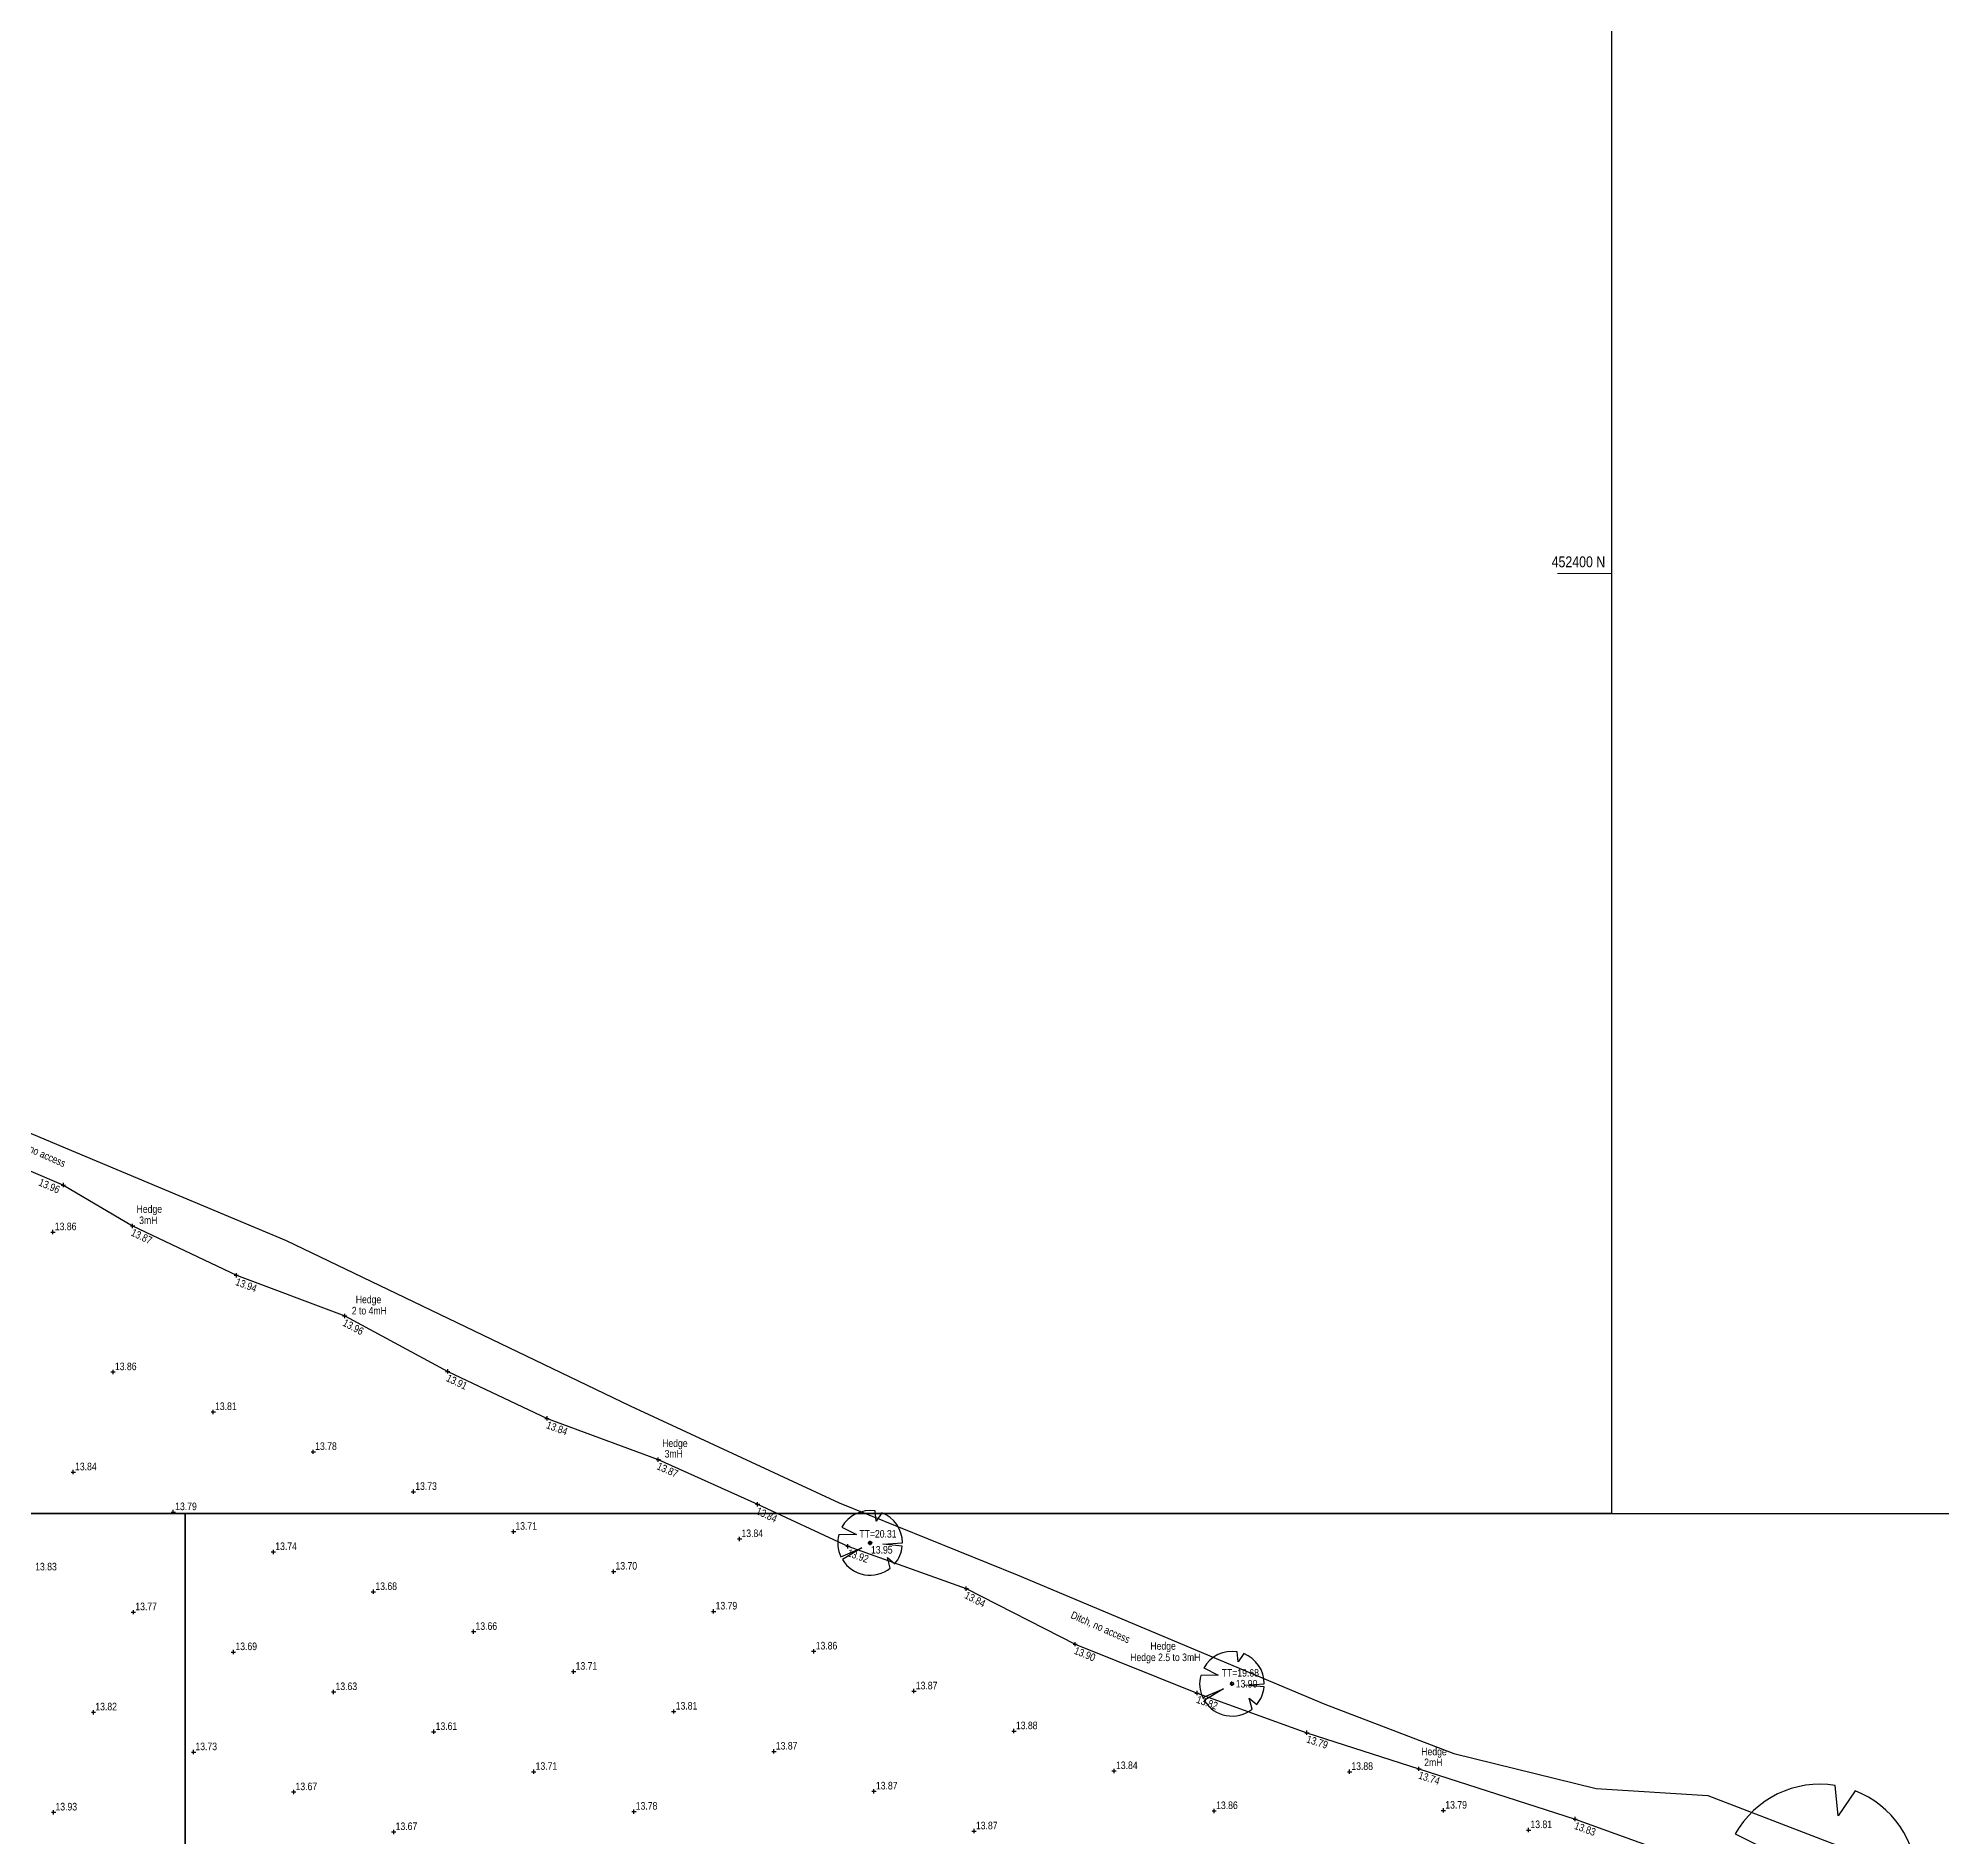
# Model space of a CAD drawing. Extents: x 452260 to 454003, y 451265 to 453203.
# Drawn here: x 453418.5 to 453595.2, y 452282.7 to 452449.7 of the extents above; entities that cross this region are included whole.
import ezdxf
from ezdxf.enums import TextEntityAlignment as Align

# ---------------------------------------------------------------- set-up
doc = ezdxf.new("R2010")
doc.units = 0
doc.header["$LTSCALE"] = 0.7
doc.header["$MEASUREMENT"] = 0
doc.header["$PDMODE"] = 2
doc.header["$PDSIZE"] = 0.2
doc.linetypes.add('DASHED', pattern=[5442.857143, 3628.571429, -1814.285714])
for name, color, linetype, lineweight in [('Border', 7, 'Continuous', 25), ('FFS_Tree Top Levels', 94, 'Continuous', 25), ('FPS_Grid', 7, 'Continuous', 13), ('FPS_Hedge', 86, 'Continuous', 25), ('FPS_Hedge Top Level', 7, 'Continuous', 25), ('FPS_Levels', 7, 'Continuous', 25), ('FPS_Spot Levels', 7, 'Continuous', 25), ('FPS_Text', 7, 'Continuous', 25), ('FPS_Top of Bank', 7, 'DASHED', 25), ('FPS_Tree Canopy', 3, 'Continuous', 25), ('FPS_Tree Trunk', 32, 'Continuous', 25), ('FPS_Trees', 77, 'Continuous', 25)]:
    doc.layers.add(name, color=color, linetype=linetype, lineweight=lineweight)
doc.styles.add('Default', font='ARIALN.TTF')
doc.styles.get("Standard").update_dxf_attribs({"font": 'ARIALN.TTF'})

# ---------------------------------------------------------------- blocks, each defined once
blk = doc.blocks.new('Tree1R')
at = {"layer": 'FPS_Trees', "color": 77, "linetype": 'Continuous', "lineweight": 25}
for points in [[(0.363, 0.931, 0), (0.187, 0.673, 0), (0.157, 0.987, 0)], [(-0.873, 0.486, 0), (-0.424, 0.264, 0), (-0.967, 0.254, 0)], [(-0.904, -0.429, 0), (-0.257, -0.156, 0), (-0.857, -0.517, 0)], [(0.995, -0.101, 0), (0.398, -0.041, 0), (1, -0.001, 0)], [(0.622, -0.785, 0), (0.536, -0.452, 0), (0.765, -0.645, 0)]]:
    blk.add_polyline3d(points, dxfattribs=at)
at = {"layer": 'FPS_Trees', "color": 42, "linetype": 'Continuous', "lineweight": 25}
blk.add_circle((0, -0.001), 0.05, dxfattribs=at)
at = {"layer": 'FPS_Trees', "color": 77, "linetype": 'Continuous', "lineweight": 25}
for start, end in [(80.968, 150.872), (0, 68.758), (165.198, 205.304), (319.896, 354.273), (211.031, 308.435)]:
    blk.add_arc((0, -0.001), 1, start, end, dxfattribs=at)

msp = doc.modelspace()

# ---------------------------------------------------------------- linework, layer by layer
at = {"layer": 'Border'}
for points in [[(453025.89, 452726.87), (453564.51, 452726.87), (453564.51, 452312.76), (453025.89, 452312.76)], [(452893.52, 452312.76), (453432.15, 452312.76), (453432.15, 451898.65), (452893.52, 451898.65)], [(453432.15, 452312.76), (453970.77, 452312.76), (453970.77, 451898.65), (453432.15, 451898.65)]]:
    msp.add_lwpolyline(points, close=True, dxfattribs=at)
at = {"layer": 'FPS_Grid'}
msp.add_line((453559.51, 452400), (453564.51, 452400), dxfattribs=at)
at = {"layer": 'FPS_Hedge', "flags": 128}
msp.add_lwpolyline([(453342.31, 452372.06), (453342.76, 452374.42), (453352.34, 452370.9), (453379.17, 452362.23), (453389.11, 452359.94), (453402.62, 452354.41), (453421.98, 452346.27), (453441.53, 452338.07), (453452.53, 452332.78), (453473.44, 452322.74), (453492.86, 452313.75), (453509.36, 452307.06), (453537.93, 452295.04), (453549.89, 452290.46), (453563.09, 452287.22), (453573.47, 452286.56), (453586.72, 452281.46)], dxfattribs=at)
at = {"layer": 'FPS_Hedge'}
msp.add_polyline3d([(453420.87, 452343.21, 13.95), (453427.28, 452339.44, 13.87), (453436.91, 452334.85, 13.94), (453446.97, 452331.08, 13.96), (453456.52, 452325.94, 13.91), (453465.75, 452321.57, 13.84), (453476.06, 452317.75, 13.87), (453485.28, 452313.61, 13.84), (453493.66, 452309.71, 13.92), (453504.65, 452305.78, 13.84), (453514.75, 452300.62, 13.9), (453526.06, 452296.08, 13.82), (453536.26, 452292.4, 13.79), (453546.65, 452289.05, 13.74), (453561.15, 452284.38, 13.83), (453574.41, 452279.57, 13.68), (453581.92, 452276.55, 13.96), (453590.42, 452274.52, 13.89), (453601.15, 452270.62, 13.82), (453610.67, 452266.86, 13.84), (453615.82, 452264.4, 13.89), (453622.32, 452261.08, 13.96), (453626.42, 452257.21, 14.01)], dxfattribs=at)
for p in [(453427.28, 452339.44, 13.87), (453436.91, 452334.85, 13.94), (453446.97, 452331.08, 13.96), (453456.52, 452325.94, 13.91), (453465.75, 452321.57, 13.84), (453476.06, 452317.75, 13.87), (453485.28, 452313.61, 13.84), (453493.66, 452309.71, 13.92), (453504.65, 452305.78, 13.84), (453514.75, 452300.62, 13.9), (453526.06, 452296.08, 13.82), (453536.26, 452292.4, 13.79), (453546.65, 452289.05, 13.74), (453561.15, 452284.38, 13.83)]:
    msp.add_point(p, dxfattribs=at)
at = {"layer": 'FPS_Spot Levels'}
for p in [(453419.88, 452338.87, 13.86), (453425.47, 452325.88, 13.86), (453434.76, 452322.17, 13.81), (453444.05, 452318.47, 13.78), (453421.77, 452316.59, 13.84), (453453.34, 452314.77, 13.73), (453431.05, 452312.88, 13.79), (453462.63, 452311.07, 13.71), (453440.34, 452309.18, 13.74), (453483.61, 452310.39, 13.84), (453471.91, 452307.36, 13.7), (453449.63, 452305.48, 13.68), (453427.35, 452303.59, 13.77), (453481.2, 452303.66, 13.79), (453458.92, 452301.78, 13.66), (453490.49, 452299.96, 13.86), (453436.64, 452299.89, 13.69), (453468.21, 452298.07, 13.71), (453445.93, 452296.19, 13.63), (453499.78, 452296.26, 13.87), (453423.65, 452294.3, 13.82), (453477.5, 452294.37, 13.81), (453455.22, 452292.49, 13.61), (453509.07, 452292.55, 13.88), (453432.94, 452290.6, 13.73), (453486.79, 452290.67, 13.87), (453464.51, 452288.78, 13.71), (453518.36, 452288.85, 13.84), (453540.21, 452288.78, 13.88), (453442.23, 452286.9, 13.67), (453496.08, 452286.97, 13.87), (453419.95, 452285.02, 13.93), (453473.8, 452285.08, 13.78), (453527.65, 452285.15, 13.86), (453548.93, 452285.19, 13.79), (453451.52, 452283.2, 13.67), (453505.37, 452283.27, 13.87), (453556.83, 452283.37, 13.81)]:
    msp.add_point(p, dxfattribs=at)
at = {"layer": 'FPS_Top of Bank'}
msp.add_polyline3d([(453414.5, 452345.96, 13.91), (453420.86, 452343.22, 13.96)], dxfattribs=at)
msp.add_point((453420.86, 452343.22, 13.96), dxfattribs=at)
at = {"layer": 'FPS_Tree Trunk'}
for p in [(453495.72, 452310.02, 13.95), (453529.3, 452296.95, 13.9)]:
    msp.add_point(p, dxfattribs=at)

# ---------------------------------------------------------------- block references
at = {"layer": 'FPS_Tree Canopy'}
for p, xscale, yscale, zscale in [((453495.72, 452310.02, 13.95), 3, 3, 3), ((453529.3, 452296.95, 13.9), 3, 3, 3), ((453583.87, 452278.63, 13.91), 9, 9, 9)]:
    msp.add_blockref('Tree1R', p, dxfattribs=dict(at, xscale=xscale, yscale=yscale, zscale=zscale))

# ---------------------------------------------------------------- texts
at = {"layer": 'FFS_Tree Top Levels', "style": 'Default'}
for s, p in [('TT=20.31', (453494.72, 452310.51)), ('TT=19.68', (453528.35, 452297.61))]:
    msp.add_text(s, height=0.7, dxfattribs=at).set_placement(p)
at = {"layer": 'FPS_Grid'}
msp.add_text('452400 N', height=1, dxfattribs=at).set_placement((453558.97, 452400.57))
at = {"layer": 'FPS_Hedge Top Level', "style": 'Default'}
for s, p in [('Hedge', (453427.65, 452341.35, 13.72)), ('3mH', (453427.89, 452340.31, 13.87)), ('2 to 4mH', (453447.62, 452331.92, 13.96)), ('Hedge', (453447.99, 452332.96, 13.72)), ('Hedge', (453476.42, 452319.62, 13.72)), ('3mH', (453476.65, 452318.64, 13.87)), ('Hedge', (453521.73, 452300.8, 13.72)), ('Hedge 2.5 to 3mH', (453519.86, 452299.75, 13.82)), ('Hedge', (453546.87, 452291, 13.72)), ('2mH', (453547.14, 452290, 13.74))]:
    msp.add_text(s, height=0.7, dxfattribs=at).set_placement(p, align=Align.TOP_LEFT)
at = {"layer": 'FPS_Levels', "style": 'Default'}
msp.add_text('13.96', height=0.7, rotation=336.703, dxfattribs=at).set_placement((453418.49, 452343.22, 13.96))
for s, rotation, p in [('13.87', 334.5266, (453427.36, 452339.21, 13.87)), ('13.94', 339.4228, (453437.01, 452334.63, 13.94)), ('13.96', 331.736, (453447.04, 452330.84, 13.96)), ('13.91', 334.6407, (453456.61, 452325.7, 13.91)), ('13.84', 339.7101, (453465.85, 452321.34, 13.84)), ('13.87', 335.7711, (453476.15, 452317.52, 13.87)), ('13.84', 335.0453, (453485.36, 452313.37, 13.84)), ('13.92', 340.3557, (453493.77, 452309.48, 13.92)), ('13.84', 332.946, (453504.73, 452305.55, 13.84)), ('13.90', 338.1157, (453514.85, 452300.4, 13.9)), ('13.82', 340.1382, (453526.17, 452295.86, 13.82)), ('13.79', 342.1488, (453536.37, 452292.18, 13.79)), ('13.74', 342.1303, (453546.76, 452288.83, 13.74)), ('13.83', 340.0652, (453561.25, 452284.15, 13.83))]:
    msp.add_text(s, height=0.7, rotation=rotation, dxfattribs=at).set_placement(p, align=Align.TOP_LEFT)
for s, p in [('13.95', (453495.8, 452309.38, 13.95)), ('13.90', (453529.65, 452296.95, 13.9))]:
    msp.add_text(s, height=0.7, dxfattribs=at).set_placement(p, align=Align.MIDDLE_LEFT)
at = {"layer": 'FPS_Spot Levels', "style": 'Default'}
for s, p in [('13.86', (453420.06, 452339.04, 13.86)), ('13.86', (453425.64, 452326.05, 13.86)), ('13.81', (453434.93, 452322.35, 13.81)), ('13.78', (453444.22, 452318.65, 13.78)), ('13.84', (453421.94, 452316.76, 13.84)), ('13.73', (453453.51, 452314.94, 13.73)), ('13.79', (453431.23, 452313.06, 13.79)), ('13.71', (453462.8, 452311.24, 13.71)), ('13.84', (453483.78, 452310.56, 13.84)), ('13.74', (453440.52, 452309.36, 13.74)), ('13.83', (453418.24, 452307.47, 13.83)), ('13.70', (453472.09, 452307.54, 13.7)), ('13.68', (453449.81, 452305.65, 13.68)), ('13.77', (453427.53, 452303.77, 13.77)), ('13.79', (453481.38, 452303.84, 13.79)), ('13.66', (453459.1, 452301.95, 13.66)), ('13.69', (453436.82, 452300.07, 13.69)), ('13.86', (453490.67, 452300.13, 13.86)), ('13.71', (453468.39, 452298.25, 13.71)), ('13.63', (453446.11, 452296.36, 13.63)), ('13.87', (453499.96, 452296.43, 13.87)), ('13.82', (453423.82, 452294.48, 13.82)), ('13.81', (453477.68, 452294.55, 13.81)), ('13.61', (453455.4, 452292.66, 13.61)), ('13.88', (453509.25, 452292.73, 13.88)), ('13.73', (453433.11, 452290.78, 13.73)), ('13.87', (453486.97, 452290.84, 13.87)), ('13.71', (453464.68, 452288.96, 13.71)), ('13.84', (453518.54, 452289.03, 13.84)), ('13.88', (453540.38, 452288.95, 13.88)), ('13.67', (453442.4, 452287.07, 13.67)), ('13.87', (453496.26, 452287.14, 13.87)), ('13.78', (453473.97, 452285.26, 13.78)), ('13.86', (453527.83, 452285.32, 13.86)), ('13.79', (453549.1, 452285.36, 13.79)), ('13.93', (453420.12, 452285.19, 13.93)), ('13.81', (453557, 452283.55, 13.81)), ('13.67', (453451.69, 452283.37, 13.67)), ('13.87', (453505.54, 452283.44, 13.87))]:
    msp.add_text(s, height=0.7, dxfattribs=at).set_placement(p)
at = {"layer": 'FPS_Text'}
for p in [(453415.5, 452347.25), (453514.27, 452303.07)]:
    msp.add_text('Ditch, no access', height=0.7, rotation=336.1089, dxfattribs=at).set_placement(p)

doc.saveas('drawing.dxf')
